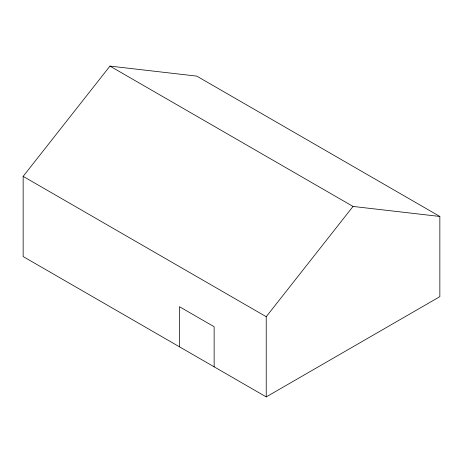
<?xml version="1.0" encoding="UTF-8"?>
<svg xmlns="http://www.w3.org/2000/svg" width="463" height="463" viewBox="0 0 463 463"><rect width="100%" height="100%" fill="white"/><g stroke="black" fill="none" stroke-linecap="round" stroke-linejoin="round"><path stroke-width="0.69" d="M23.15 176.368L109.962 66.099L196.775 76.123L439.85 216.464L439.85 296.656L266.225 396.901L23.15 256.56L23.15 176.368L266.225 316.704L266.225 396.901M266.225 316.704L353.037 206.44L439.85 216.464M109.962 66.099L353.037 206.44M214.137 366.829L214.137 326.728L179.412 306.68L179.412 346.781"/></g></svg>
